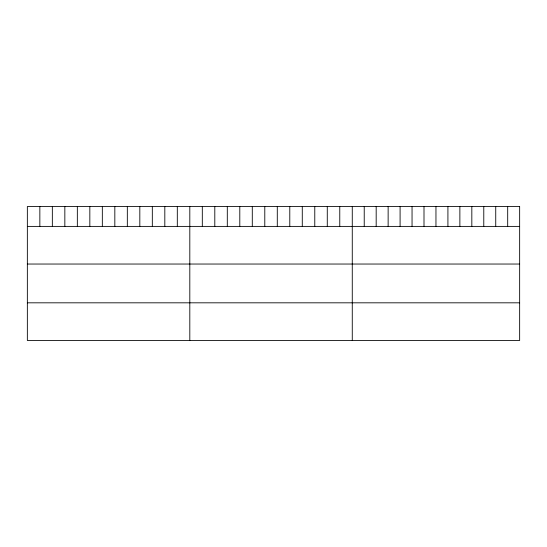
<?xml version="1.0" encoding="UTF-8"?>
<svg xmlns="http://www.w3.org/2000/svg" width="547" height="547" viewBox="0 0 547 547"><rect width="100%" height="100%" fill="white"/><g stroke="black" fill="none" stroke-linecap="round" stroke-linejoin="round"><path stroke-width="0.82" d="M27.35 226.396L519.65 226.396M27.35 264.037L519.65 264.037M27.35 302.819L519.65 302.819M507.691 206.534L507.691 226.396M495.739 206.534L495.739 226.396M483.78 206.534L483.78 226.396M471.829 206.534L471.829 226.396M459.87 206.534L459.87 226.396M447.918 206.534L447.918 226.396M435.959 206.534L435.959 226.396M424 206.534L424 226.396M412.048 206.534L412.048 226.396M400.089 206.534L400.089 226.396M388.138 206.534L388.138 226.396M376.179 206.534L376.179 226.396M364.227 206.534L364.227 226.396M352.268 206.534L352.268 340.466M339.769 206.534L339.769 226.396M327.277 206.534L327.277 226.396M314.778 206.534L314.778 226.396M302.279 206.534L302.279 226.396M289.787 206.534L289.787 226.396M277.288 206.534L277.288 226.396M264.789 206.534L264.789 226.396M252.29 206.534L252.29 226.396M239.798 206.534L239.798 226.396M227.299 206.534L227.299 226.396M214.8 206.534L214.8 226.396M202.308 206.534L202.308 226.396M189.809 206.534L189.809 340.466M177.31 206.534L177.31 226.396M164.818 206.534L164.818 226.396M152.319 206.534L152.319 226.396M139.82 206.534L139.82 226.396M127.328 206.534L127.328 226.396M114.829 206.534L114.829 226.396M102.33 206.534L102.33 226.396M89.831 206.534L89.831 226.396M77.339 206.534L77.339 226.396M64.84 206.534L64.84 226.396M52.341 206.534L52.341 226.396M39.849 206.534L39.849 226.396M519.65 206.534L27.35 206.534L27.35 340.466L519.65 340.466L519.65 206.534"/></g></svg>
